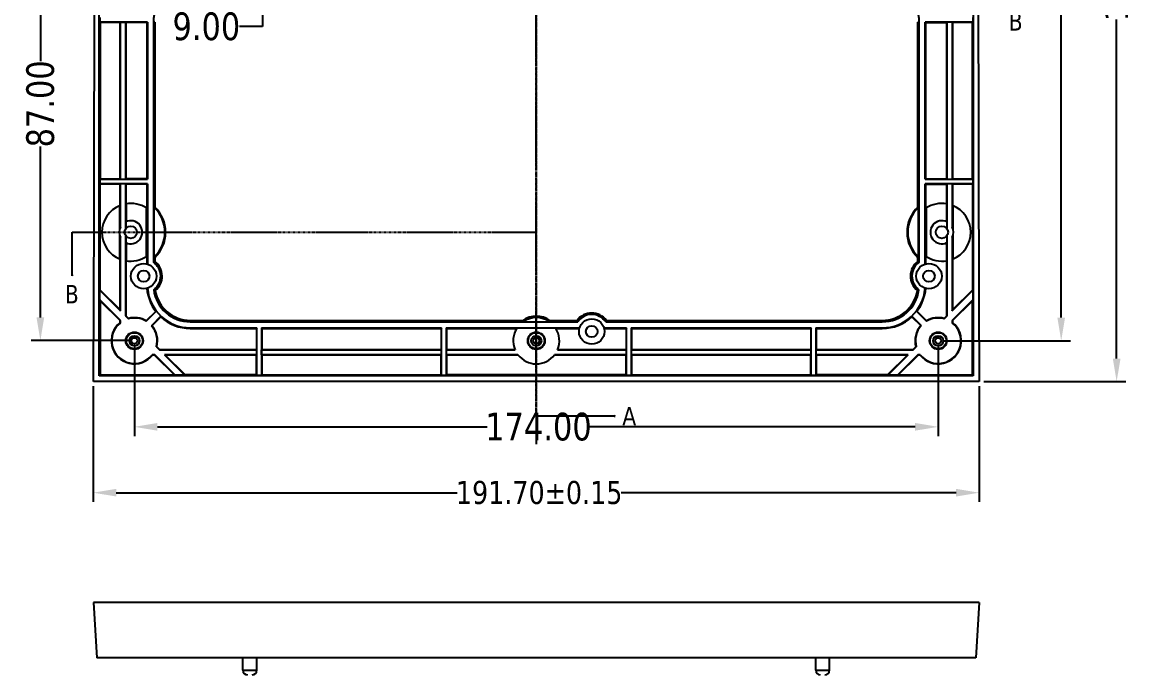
# Model space of a CAD drawing. Extents: x -1094 to 5067, y -562 to 305.
# Drawn here: x -173.1 to 67.1, y -123.1 to 18.2 of the extents above; entities that cross this region are included whole.
import ezdxf

# ---------------------------------------------------------------- set-up
doc = ezdxf.new("R2010")
doc.units = 0
doc.header["$LTSCALE"] = 1.21
doc.header["$MEASUREMENT"] = 0
doc.header["$PDMODE"] = 3
doc.header["$PDSIZE"] = 0.3125
doc.linetypes.add('CENTER', pattern=[0.6, 0.375, -0.075, 0.075, -0.075])
doc.linetypes.add('PHANTOM', pattern=[0.8, 0.45, -0.05, 0.1, -0.05, 0.1, -0.05])
doc.layers.get('0').update_dxf_attribs({"linetype": 'CONTINUOUS'})
doc.layers.get('Defpoints').update_dxf_attribs({"linetype": 'CONTINUOUS'})
doc.layers.add('DEFAULT_3', color=7, linetype='PHANTOM')
doc.layers.add('轮廓线', color=7, linetype='CONTINUOUS', lineweight=30)
doc.styles.get("Standard").update_dxf_attribs({"font": 'verdana.ttf', "width": 0.8})
doc.dimstyles.get("Standard").update_dxf_attribs({"dimtxt": 0.15625, "dimasz": 0.1875, "dimexe": 0.125, "dimexo": 0.0625, "dimgap": 0.09, "dimtad": 0, "dimtih": 1, "dimtoh": 1, "dimzin": 4, "dimdsep": 46, "dimtxsty": 'Standard', "dimblk": 'CLOSED', "dimblk1": 'CLOSED', "dimblk2": 'CLOSED', "dimcen": 0.09, "dimadec": 0, "dimazin": 1, "dimtp": 0.01, "dimtm": 0.01, "dimtfac": 1, "dimtofl": 0, "dimtmove": 0, "dimatfit": 3, "dimldrblk": 'CLOSED', "dimfxl": 0, "dimtolj": 1, "dimtzin": 4, "dimarcsym": 0})

# ---------------------------------------------------------------- blocks, each defined once
blk = doc.blocks.new('*D2')
at = {"layer": 'Defpoints', "color": 0, "transparency": 16777216}
for p in [(-157.75, -59.62), (34.05, -59.62), (34.05, -83.68)]:
    blk.add_point(p, dxfattribs=at)
at = {"layer": '轮廓线', "color": 0, "lineweight": -2, "transparency": 16777216}
for p, q in [((-157.75, -60.62), (-157.75, -85.68)), ((34.05, -60.62), (34.05, -85.68)), ((-152.75, -83.68), (-78.97, -83.68)), ((29.05, -83.68), (-43.44, -83.68))]:
    blk.add_line(p, q, dxfattribs=at)
at = {"layer": '轮廓线', "color": 0, "transparency": 16777216}
for points in [[(-152.75, -82.85), (-152.75, -84.51), (-157.75, -83.68)], [(29.05, -82.85), (29.05, -84.51), (34.05, -83.68)]]:
    blk.add_solid(points, dxfattribs=at)
at = {"layer": '轮廓线', "color": 0, "transparency": 16777216, "insert": (-61.21, -83.68), "char_height": 5, "attachment_point": 5}
blk.add_mtext('\\A1;191.70%%P0.15', dxfattribs=at)
blk = doc.blocks.new('*D3')
at = {"layer": 'Defpoints', "color": 0, "transparency": 16777216}
for p in [(34.05, 132.18), (63.8, 132.18), (34.05, -59.62)]:
    blk.add_point(p, dxfattribs=at)
at = {"layer": '轮廓线', "color": 0, "lineweight": -2, "transparency": 16777216}
for p, q in [((35.05, 132.18), (65.8, 132.18)), ((63.8, 127.18), (63.8, 54.32)), ((63.8, -54.62), (63.8, 18.8)), ((35.05, -59.62), (65.8, -59.62))]:
    blk.add_line(p, q, dxfattribs=at)
at = {"layer": '轮廓线', "color": 0, "transparency": 16777216}
for points in [[(62.97, 127.18), (64.64, 127.18), (63.8, 132.18)], [(62.97, -54.62), (64.64, -54.62), (63.8, -59.62)]]:
    blk.add_solid(points, dxfattribs=at)
at = {"layer": '轮廓线', "color": 0, "transparency": 16777216, "insert": (63.8, 36.56), "char_height": 5, "attachment_point": 5, "rotation": 90}
blk.add_mtext('\\A1;191.70%%P0.15', dxfattribs=at)
blk = doc.blocks.new('*D5')
at = {"layer": 'Defpoints', "color": 0, "transparency": 16777216}
for p in [(-161, 36.28), (-169.18, -50.72), (-148.85, -50.72)]:
    blk.add_point(p, dxfattribs=at)
at = {"layer": '轮廓线', "color": 0, "lineweight": -2, "transparency": 16777216}
for p, q in [((-162, 36.28), (-171.18, 36.28)), ((-169.18, 31.28), (-169.18, 9.81)), ((-169.18, -45.72), (-169.18, -8.73)), ((-149.85, -50.72), (-171.18, -50.72))]:
    blk.add_line(p, q, dxfattribs=at)
at = {"layer": '轮廓线', "color": 0, "transparency": 16777216}
for points in [[(-170.02, 31.28), (-168.35, 31.28), (-169.18, 36.28)], [(-170.02, -45.72), (-168.35, -45.72), (-169.18, -50.72)]]:
    blk.add_solid(points, dxfattribs=at)
at = {"layer": '轮廓线', "color": 0, "transparency": 16777216, "insert": (-169.18, 0.54), "char_height": 6, "attachment_point": 5, "rotation": 90}
blk.add_mtext('\\A1;87.00', dxfattribs=at)
blk = doc.blocks.new('*D266')
at = {"layer": 'Defpoints', "color": 0, "transparency": 16777216}
for p in [(-148.83, -50.77), (25.17, -50.77), (25.17, -69.42)]:
    blk.add_point(p, dxfattribs=at)
at = {"layer": '轮廓线', "color": 0, "lineweight": -2, "transparency": 16777216}
for p, q in [((-148.83, -51.77), (-148.83, -71.42)), ((25.17, -51.77), (25.17, -71.42)), ((-143.83, -69.42), (-72.48, -69.42)), ((20.17, -69.42), (-50.24, -69.42))]:
    blk.add_line(p, q, dxfattribs=at)
at = {"layer": '轮廓线', "color": 0, "transparency": 16777216}
for points in [[(-143.83, -68.58), (-143.83, -70.25), (-148.83, -69.42)], [(20.17, -68.58), (20.17, -70.25), (25.17, -69.42)]]:
    blk.add_solid(points, dxfattribs=at)
at = {"layer": '轮廓线', "color": 0, "transparency": 16777216, "insert": (-61.36, -69.42), "char_height": 6, "attachment_point": 5}
blk.add_mtext('\\A1;174.00', dxfattribs=at)
blk = doc.blocks.new('*D267')
at = {"layer": 'Defpoints', "color": 0, "transparency": 16777216}
for p in [(25.17, 123.23), (25.17, -50.77), (51.8, -50.77)]:
    blk.add_point(p, dxfattribs=at)
at = {"layer": '轮廓线', "color": 0, "lineweight": -2, "transparency": 16777216}
for p, q in [((26.17, 123.23), (53.8, 123.23)), ((51.8, 118.23), (51.8, 47.35)), ((51.8, -45.77), (51.8, 25.11)), ((26.17, -50.77), (53.8, -50.77))]:
    blk.add_line(p, q, dxfattribs=at)
at = {"layer": '轮廓线', "color": 0, "transparency": 16777216}
for points in [[(50.97, 118.23), (52.64, 118.23), (51.8, 123.23)], [(50.97, -45.77), (52.64, -45.77), (51.8, -50.77)]]:
    blk.add_solid(points, dxfattribs=at)
at = {"layer": '轮廓线', "color": 0, "transparency": 16777216, "insert": (51.8, 36.23), "char_height": 6, "attachment_point": 5, "rotation": 90}
blk.add_mtext('\\A1;174.00', dxfattribs=at)
blk = doc.blocks.new('*D268')
at = {"layer": 'Defpoints', "color": 0, "transparency": 16777216}
for p in [(-157.55, 36.28), (-148.85, 27.28), (-121.07, 27.28)]:
    blk.add_point(p, dxfattribs=at)
at = {"layer": '轮廓线', "color": 0, "lineweight": -2, "transparency": 16777216}
for p, q in [((-121.07, 41.28), (-121.07, 46.28)), ((-156.55, 36.28), (-119.07, 36.28)), ((-147.85, 27.28), (-119.07, 27.28)), ((-121.07, 22.28), (-121.07, 17.28)), ((-121.07, 17.28), (-126.07, 17.28))]:
    blk.add_line(p, q, dxfattribs=at)
at = {"layer": '轮廓线', "color": 0, "transparency": 16777216}
for points in [[(-121.9, 41.28), (-120.23, 41.28), (-121.07, 36.28)], [(-121.9, 22.28), (-120.23, 22.28), (-121.07, 27.28)]]:
    blk.add_solid(points, dxfattribs=at)
at = {"layer": '轮廓线', "color": 0, "transparency": 16777216, "insert": (-133.25, 17.28), "char_height": 6, "attachment_point": 5}
blk.add_mtext('\\A1;9.00', dxfattribs=at)
blk = doc.blocks.new('_CLOSED')
at = {"color": 0, "linetype": 'ByBlock'}
for p, q in [((0, 0), (-1, 0.2)), ((-1, 0.2), (-1, -0.2)), ((-1, -0.2), (0, 0)), ((-1, 0), (0, 0))]:
    blk.add_line(p, q, dxfattribs=at)
blk = doc.blocks.new('XSEC_CLOSED')
at = {"color": 0, "linetype": 'ByBlock'}
for p, q in [((0, 0), (-1, 0.2)), ((-1, 0.2), (-1, -0.2)), ((-1, -0.2), (0, 0)), ((-1, 0), (0, 0))]:
    blk.add_line(p, q, dxfattribs=at)

msp = doc.modelspace()

# ---------------------------------------------------------------- linework, layer by layer
at = {"color": 1, "linetype": 'CENTER'}
msp.add_line((-61.826, 145.635), (-61.826, -73.178), dxfattribs=at)
at = {"color": 7, "linetype": 'Continuous'}
for p, q in [((-156.426, -58.372), (-156.426, 130.828)), ((32.774, 130.828), (32.774, -58.372)), ((-156.321, 19.228), (-156.321, 18.228)), ((32.669, 19.228), (32.669, 18.228)), ((-156.321, 18.228), (-156.239, 18.146)), ((-146.026, 18.228), (-156.321, 18.228)), ((-156.239, 18.146), (-156.239, -15.69)), ((-151.941, 18.146), (-156.239, 18.146)), ((-151.869, 18.218), (-151.941, 18.146)), ((-151.941, -15.69), (-151.941, 18.146)), ((-151.869, -15.761), (-151.869, 18.218)), ((-151.869, 18.218), (-150.783, 18.218)), ((-150.783, 18.218), (-150.783, -15.761)), ((-150.783, 18.218), (-150.711, 18.146)), ((-150.711, 18.146), (-150.711, -15.69)), ((-146.149, 18.146), (-150.711, 18.146)), ((-146.149, 18.146), (-146.026, 18.228)), ((-146.149, 18.146), (-146.149, -15.69)), ((-146.026, 18.228), (-146.026, -15.772)), ((-144.726, 18.228), (-144.726, -33.743)), ((-144.412, 18.228), (-144.726, 18.228)), ((-144.412, 18.228), (-144.412, -21.811)), ((21.074, 18.228), (20.76, 18.228)), ((20.76, -21.811), (20.76, 18.228)), ((21.074, -33.743), (21.074, 18.228)), ((32.669, 18.228), (22.374, 18.228)), ((22.497, 18.146), (22.374, 18.228)), ((22.374, -15.772), (22.374, 18.228)), ((22.497, 18.146), (27.059, 18.146)), ((22.497, -15.69), (22.497, 18.146)), ((27.131, 18.218), (27.059, 18.146)), ((27.059, -15.69), (27.059, 18.146)), ((28.217, 18.218), (27.131, 18.218)), ((27.131, -15.761), (27.131, 18.218)), ((28.217, 18.218), (28.289, 18.146)), ((28.217, 18.218), (28.217, -15.761)), ((32.587, 18.146), (28.289, 18.146)), ((28.289, 18.146), (28.289, -15.69)), ((32.669, 18.228), (32.587, 18.146)), ((32.587, -15.69), (32.587, 18.146)), ((-156.321, -15.772), (-156.239, -15.69)), ((-156.321, -15.772), (-156.321, -16.772)), ((-156.321, -15.772), (-146.026, -15.772)), ((-156.321, -16.772), (-156.239, -16.854)), ((-146.026, -16.772), (-156.321, -16.772)), ((-156.239, -15.69), (-151.941, -15.69)), ((-151.869, -15.761), (-151.941, -15.69)), ((-151.869, -16.782), (-151.941, -16.854)), ((-151.869, -26.168), (-151.869, -16.782)), ((-150.783, -15.761), (-150.711, -15.69)), ((-150.783, -16.782), (-150.711, -16.854)), ((-150.783, -16.782), (-150.783, -26.626)), ((-146.149, -15.69), (-150.711, -15.69)), ((-146.149, -15.69), (-146.026, -15.772)), ((-146.149, -16.854), (-146.026, -16.772)), ((-146.026, -16.772), (-146.026, -34.141)), ((22.497, -15.69), (22.374, -15.772)), ((22.374, -15.772), (32.669, -15.772)), ((32.669, -16.772), (22.374, -16.772)), ((22.497, -16.854), (22.374, -16.772)), ((22.374, -34.141), (22.374, -16.772)), ((22.497, -15.69), (27.059, -15.69)), ((27.131, -15.761), (27.059, -15.69)), ((27.131, -16.782), (27.059, -16.854)), ((27.131, -26.626), (27.131, -16.782)), ((28.217, -15.761), (28.289, -15.69)), ((28.217, -16.782), (28.289, -16.854)), ((28.217, -16.782), (28.217, -26.168)), ((28.289, -15.69), (32.587, -15.69)), ((32.669, -15.772), (32.587, -15.69)), ((32.669, -16.772), (32.587, -16.854)), ((32.669, -15.772), (32.669, -16.772)), ((-156.239, -39.814), (-156.239, -16.854)), ((-151.941, -16.854), (-156.239, -16.854)), ((-151.941, -21.466), (-151.941, -16.854)), ((-150.711, -16.854), (-150.711, -21.117)), ((-146.149, -16.854), (-150.711, -16.854)), ((-146.149, -16.854), (-146.149, -22.078)), ((22.497, -16.854), (27.059, -16.854)), ((22.497, -22.078), (22.497, -16.854)), ((27.059, -21.117), (27.059, -16.854)), ((32.587, -16.854), (28.289, -16.854)), ((28.289, -16.854), (28.289, -21.466)), ((32.587, -16.854), (32.587, -39.814)), ((-152.019, -21.498), (-152.019, -26.549)), ((-150.633, -21.103), (-150.633, -24.983)), ((26.981, -21.103), (26.981, -24.983)), ((28.367, -21.498), (28.367, -26.549)), ((-146.267, -22.001), (-146.267, -32.542)), ((-144.565, -32.666), (-144.565, -21.877)), ((20.913, -32.666), (20.913, -21.877)), ((22.615, -32.542), (22.615, -22.001)), ((-150.711, -25.019), (-150.711, -26.512)), ((27.059, -25.019), (27.059, -26.512)), ((-152.019, -27.995), (-152.019, -33.045)), ((-151.869, -44.285), (-151.869, -28.376)), ((-150.783, -27.917), (-150.783, -45.371)), ((-150.711, -28.032), (-150.711, -29.524)), ((27.059, -28.032), (27.059, -29.524)), ((27.131, -45.371), (27.131, -27.917)), ((28.217, -28.376), (28.217, -44.285)), ((28.367, -27.995), (28.367, -33.045)), ((-150.633, -29.56), (-150.633, -33.44)), ((26.981, -29.56), (26.981, -33.44)), ((-151.941, -44.112), (-151.941, -33.077)), ((-150.711, -33.427), (-150.711, -45.341)), ((-146.149, -32.465), (-146.149, -34.106)), ((-144.412, -32.732), (-144.412, -33.582)), ((20.76, -33.582), (20.76, -32.732)), ((22.497, -34.106), (22.497, -32.465)), ((27.059, -45.341), (27.059, -33.427)), ((28.289, -33.077), (28.289, -44.112)), ((-156.311, -39.843), (-156.239, -39.814)), ((-156.311, -39.843), (-151.869, -44.285)), ((-156.311, -41.945), (-156.311, -39.843)), ((-151.941, -44.112), (-156.239, -39.814)), ((28.217, -44.285), (32.659, -39.843)), ((32.587, -39.814), (28.289, -44.112)), ((32.659, -39.843), (32.587, -39.814)), ((32.659, -39.843), (32.659, -41.945)), ((-151.869, -46.387), (-156.311, -41.945)), ((-156.311, -41.945), (-156.239, -42.118)), ((-156.239, -42.118), (-151.941, -46.416)), ((-156.239, -42.118), (-156.239, -58.185)), ((32.659, -41.945), (28.217, -46.387)), ((28.289, -46.416), (32.587, -42.118)), ((32.659, -41.945), (32.587, -42.118)), ((32.587, -58.185), (32.587, -42.118)), ((-151.869, -44.285), (-151.941, -44.112)), ((-150.783, -45.371), (-150.711, -45.341)), ((-150.783, -45.371), (-150.134, -46.02)), ((-150.113, -45.94), (-150.711, -45.341)), ((-144.205, -44.404), (-146.273, -46.472)), ((-146.262, -46.563), (-144.084, -44.385)), ((-143.081, -45.483), (-145.12, -47.522)), ((-145.023, -47.526), (-143.104, -45.608)), ((-144.084, -44.385), (-144.205, -44.404)), ((21.495, -47.493), (19.458, -45.456)), ((19.482, -45.581), (21.396, -47.496)), ((20.457, -44.353), (22.645, -46.542)), ((22.656, -46.452), (20.577, -44.373)), ((27.059, -45.341), (26.461, -45.94)), ((26.482, -46.02), (27.131, -45.371)), ((27.131, -45.371), (27.059, -45.341)), ((28.217, -44.285), (28.289, -44.112)), ((-151.869, -46.387), (-151.941, -46.416)), ((-151.941, -46.86), (-151.941, -46.416)), ((-151.869, -46.895), (-151.869, -46.387)), ((-136.726, -46.357), (-64.766, -46.357)), ((-136.726, -46.357), (-136.726, -46.672)), ((-136.726, -46.672), (-52.855, -46.672)), ((-136.726, -47.972), (-122.326, -47.972)), ((-136.726, -47.972), (-136.726, -48.095)), ((-122.326, -47.972), (-122.408, -48.095)), ((-122.326, -58.267), (-122.326, -47.972)), ((-121.326, -47.972), (-121.244, -48.095)), ((-121.326, -47.972), (-82.326, -47.972)), ((-121.326, -47.972), (-121.326, -58.267)), ((-82.326, -47.972), (-82.408, -48.095)), ((-82.326, -58.267), (-82.326, -47.972)), ((-81.326, -47.972), (-52.457, -47.972)), ((-81.326, -47.972), (-81.244, -48.095)), ((-81.326, -47.972), (-81.326, -58.267)), ((-58.886, -46.357), (-53.015, -46.357)), ((-47.195, -47.972), (-42.326, -47.972)), ((-46.797, -46.672), (13.074, -46.672)), ((-46.637, -46.357), (13.074, -46.357)), ((-42.326, -47.972), (-42.408, -48.095)), ((-42.326, -58.267), (-42.326, -47.972)), ((-41.326, -47.972), (-2.326, -47.972)), ((-41.326, -47.972), (-41.244, -48.095)), ((-41.326, -47.972), (-41.326, -58.267)), ((-2.326, -47.972), (-2.408, -48.095)), ((-2.326, -58.267), (-2.326, -47.972)), ((-1.326, -47.972), (13.074, -47.972)), ((-1.326, -47.972), (-1.244, -48.095)), ((-1.326, -47.972), (-1.326, -58.267)), ((13.074, -46.672), (13.074, -46.357)), ((13.074, -48.095), (13.074, -47.972)), ((28.217, -46.387), (28.289, -46.416)), ((28.217, -46.387), (28.217, -46.895)), ((28.289, -46.416), (28.289, -46.86)), ((-136.726, -48.095), (-122.408, -48.095)), ((-122.408, -48.095), (-122.408, -52.657)), ((-121.244, -48.095), (-82.408, -48.095)), ((-121.244, -48.095), (-121.244, -52.657)), ((-82.408, -48.095), (-82.408, -52.657)), ((-81.244, -48.095), (-66.049, -48.095)), ((-81.244, -48.095), (-81.244, -52.657)), ((-57.603, -48.095), (-52.491, -48.095)), ((-47.161, -48.095), (-42.408, -48.095)), ((-42.408, -48.095), (-42.408, -52.657)), ((-41.244, -48.095), (-2.408, -48.095)), ((-41.244, -48.095), (-41.244, -52.657)), ((-2.408, -48.095), (-2.408, -52.657)), ((-1.244, -48.095), (13.074, -48.095)), ((-1.244, -48.095), (-1.244, -52.657)), ((-144.074, -52.08), (-143.425, -52.729)), ((-143.396, -52.657), (-143.994, -52.058)), ((-143.425, -52.729), (-143.396, -52.657)), ((-143.425, -52.729), (-122.336, -52.729)), ((-143.396, -52.657), (-122.408, -52.657)), ((-122.336, -52.729), (-122.408, -52.657)), ((-121.315, -52.729), (-121.244, -52.657)), ((-121.315, -52.729), (-82.336, -52.729)), ((-121.315, -53.815), (-121.315, -52.729)), ((-121.244, -52.657), (-82.408, -52.657)), ((-82.336, -52.729), (-82.408, -52.657)), ((-81.315, -52.729), (-81.244, -52.657)), ((-81.315, -52.729), (-66.427, -52.729)), ((-81.244, -52.657), (-66.457, -52.657)), ((-57.225, -52.729), (-42.336, -52.729)), ((-57.195, -52.657), (-42.408, -52.657)), ((-42.336, -52.729), (-42.408, -52.657)), ((-41.315, -52.729), (-41.244, -52.657)), ((-41.315, -52.729), (-2.336, -52.729)), ((-41.244, -52.657), (-2.408, -52.657)), ((-2.336, -52.729), (-2.408, -52.657)), ((-1.315, -52.729), (-1.244, -52.657)), ((-1.315, -52.729), (19.773, -52.729)), ((-1.244, -52.657), (19.744, -52.657)), ((20.342, -52.058), (19.744, -52.657)), ((19.773, -52.729), (19.744, -52.657)), ((19.773, -52.729), (20.422, -52.08)), ((-144.441, -53.815), (-144.949, -53.815)), ((-144.471, -53.886), (-144.915, -53.886)), ((-144.441, -53.815), (-144.471, -53.886)), ((-144.471, -53.886), (-140.172, -58.185)), ((-139.999, -58.256), (-144.441, -53.815)), ((-142.339, -53.815), (-137.898, -58.256)), ((-142.339, -53.815), (-142.166, -53.886)), ((-122.336, -53.815), (-142.339, -53.815)), ((-137.868, -58.185), (-142.166, -53.886)), ((-122.408, -53.886), (-142.166, -53.886)), ((-122.336, -53.815), (-122.408, -53.886)), ((-122.408, -58.185), (-122.408, -53.886)), ((-121.315, -53.815), (-121.244, -53.886)), ((-82.336, -53.815), (-121.315, -53.815)), ((-82.408, -53.886), (-121.244, -53.886)), ((-121.244, -53.886), (-121.244, -58.185)), ((-82.336, -53.815), (-82.408, -53.886)), ((-82.408, -58.185), (-82.408, -53.886)), ((-65.793, -53.815), (-81.315, -53.815)), ((-81.315, -53.815), (-81.244, -53.886)), ((-65.737, -53.886), (-81.244, -53.886)), ((-81.244, -53.886), (-81.244, -58.185)), ((-42.408, -53.886), (-57.915, -53.886)), ((-42.336, -53.815), (-57.859, -53.815)), ((-42.336, -53.815), (-42.408, -53.886)), ((-42.408, -58.185), (-42.408, -53.886)), ((-2.336, -53.815), (-41.315, -53.815)), ((-41.315, -53.815), (-41.244, -53.886)), ((-2.408, -53.886), (-41.244, -53.886)), ((-41.244, -53.886), (-41.244, -58.185)), ((-2.336, -53.815), (-2.408, -53.886)), ((-2.408, -58.185), (-2.408, -53.886)), ((18.687, -53.815), (-1.315, -53.815)), ((-1.315, -53.815), (-1.244, -53.886)), ((18.515, -53.886), (-1.244, -53.886)), ((-1.244, -53.886), (-1.244, -58.185)), ((18.515, -53.886), (14.216, -58.185)), ((14.246, -58.256), (18.687, -53.815)), ((20.789, -53.815), (16.347, -58.256)), ((16.52, -58.185), (20.819, -53.886)), ((18.687, -53.815), (18.515, -53.886)), ((21.297, -53.815), (20.789, -53.815)), ((20.789, -53.815), (20.819, -53.886)), ((21.263, -53.886), (20.819, -53.886)), ((34.049, -59.621), (-157.676, -59.621)), ((-156.239, -58.185), (-156.426, -58.372)), ((32.774, -58.372), (-156.426, -58.372)), ((-156.239, -58.185), (-140.172, -58.185)), ((-139.999, -58.256), (-140.172, -58.185)), ((-137.898, -58.256), (-139.999, -58.256)), ((-137.898, -58.256), (-137.868, -58.185)), ((-122.408, -58.185), (-137.868, -58.185)), ((-122.326, -58.267), (-122.408, -58.185)), ((-121.326, -58.267), (-122.326, -58.267)), ((-121.326, -58.267), (-121.244, -58.185)), ((-121.244, -58.185), (-82.408, -58.185)), ((-82.326, -58.267), (-82.408, -58.185)), ((-81.326, -58.267), (-82.326, -58.267)), ((-81.326, -58.267), (-81.244, -58.185)), ((-42.408, -58.185), (-81.244, -58.185)), ((-42.326, -58.267), (-42.408, -58.185)), ((-41.326, -58.267), (-42.326, -58.267)), ((-41.326, -58.267), (-41.244, -58.185)), ((-41.244, -58.185), (-2.408, -58.185)), ((-2.326, -58.267), (-2.408, -58.185)), ((-1.326, -58.267), (-2.326, -58.267)), ((-1.326, -58.267), (-1.244, -58.185)), ((14.216, -58.185), (-1.244, -58.185)), ((14.246, -58.256), (14.216, -58.185)), ((16.347, -58.256), (14.246, -58.256)), ((16.347, -58.256), (16.52, -58.185)), ((16.52, -58.185), (32.587, -58.185)), ((32.587, -58.185), (32.774, -58.372)), ((-157.701, -107.481), (-156.964, -119.481)), ((34.024, -107.481), (-157.701, -107.481)), ((34.024, -107.481), (33.287, -119.481)), ((33.287, -119.481), (-156.964, -119.481)), ((-125.351, -122.131), (-125.351, -119.481)), ((-122.351, -122.131), (-122.351, -119.481)), ((-1.351, -122.131), (-1.351, -119.481)), ((1.649, -122.131), (1.649, -119.481)), ((-125.351, -122.131), (-122.351, -122.131)), ((-1.351, -122.131), (1.649, -122.131))]:
    msp.add_line(p, q, dxfattribs=at)
for centre, radius in [((-149.626, -27.272), 1.325), ((25.974, -27.272), 1.325), ((-146.826, -36.772), 2.75), ((-146.826, -36.772), 1.25), ((23.174, -36.772), 2.75), ((23.174, -36.772), 1.25), ((-49.826, -48.772), 2.75), ((-49.826, -48.772), 1.25), ((-148.826, -50.772), 1.865), ((-148.826, -50.772), 1.75), ((-148.826, -50.772), 1.1), ((-148.826, -50.772), 0.65), ((-61.826, -50.772), 1.865), ((-61.826, -50.772), 1.75), ((-61.826, -50.772), 1.1), ((-61.826, -50.772), 0.65), ((25.174, -50.772), 1.865), ((25.174, -50.772), 1.75), ((25.174, -50.772), 1.1), ((25.174, -50.772), 0.65)]:
    msp.add_circle(centre, radius, dxfattribs=at)
for centre, radius, start, end in [((-23009.916, 36.228), 22852.441, 359.7596838, 0.2403162), ((22886.264, 36.228), 22852.416, 179.7596836, 180.2403164), ((-136.726, 18.228), 8, 90, 180), ((13.074, 18.228), 8, 0, 90), ((-149.626, -27.272), 6.25, 111.73637, 248.26363), ((-149.626, -27.272), 6.25, 56.20006, 100.00089), ((25.974, -27.272), 6.25, 79.99911, 123.79994), ((25.974, -27.272), 6.25, 291.73637, 68.26363), ((-129.543, -56.571), 37.806, 113.15919, 113.4127), ((-149.626, -27.272), 7.396, 313.1733, 46.8267), ((-149.626, -27.272), 7.55, 313.68032, 46.31968), ((25.974, -27.272), 7.55, 133.68032, 226.31968), ((25.974, -27.272), 7.396, 133.1733, 226.8267), ((5.891, -56.571), 37.806, 66.5873, 66.84081), ((-149.626, -27.272), 2.5, 153.79325, 206.20675), ((-149.626, -27.272), 2.5, 244.26823, 115.73177), ((25.974, -27.272), 2.5, 64.26823, 295.73177), ((25.974, -27.272), 2.5, 333.79325, 26.20675), ((-149.626, -27.272), 6.25, 259.99911, 303.79994), ((-136.89, -48.718), 16.901, 116.42472, 117.62074), ((-129.543, 2.028), 37.806, 246.5873, 246.84081), ((-146.826, -36.772), 4, 308.87971, 52.87387), ((23.174, -36.772), 4, 127.12613, 231.12029), ((5.891, 2.028), 37.806, 293.15919, 293.4127), ((13.238, -48.718), 16.901, 62.37926, 63.57528), ((25.974, -27.272), 6.25, 236.20006, 280.00089), ((-146.826, -36.772), 3.686, 306.12375, 55.26598), ((23.174, -36.772), 3.686, 124.73402, 233.87625), ((-136.726, -38.672), 9.423, 184.61067, 217.47041), ((-136.726, -38.672), 9.3, 184.45481, 270), ((-140.667, -30.385), 10.176, 246.94157, 248.99408), ((-136.726, -38.672), 8, 187.73779, 270), ((-136.726, -38.672), 7.686, 189.0872, 270), ((13.074, -38.672), 9.3, 270, 355.54519), ((13.074, -38.672), 8, 270, 352.26221), ((13.074, -38.672), 7.686, 270, 350.9128), ((13.074, -38.672), 9.423, 322.77149, 355.38933), ((17.015, -30.385), 10.176, 291.00592, 293.05843), ((-136.726, -38.672), 9.423, 227.39886, 270), ((-61.826, -50.772), 5.304, 56.33428, 123.66572), ((-49.826, -48.772), 4, 37.12613, 142.87387), ((-49.826, -48.772), 3.686, 34.73402, 145.26598), ((13.074, -38.672), 9.423, 270, 312.84107), ((-148.826, -50.772), 5, 128.52973, 321.47027), ((-148.826, -50.772), 4.928, 128.12968, 321.87032), ((-148.826, -50.772), 4.928, 58.65178, 105.39128), ((-148.826, -50.772), 5, 59.29761, 104.91278), ((-162.269, -48.479), 16.122, 6.82647, 7.14939), ((-148.826, -50.772), 4.928, 344.60872, 41.24426), ((-148.826, -50.772), 5, 345.08722, 40.47565), ((-61.826, -50.772), 5, 146.16139, 203.04144), ((-31.218, -36.21), 35.049, 196.82903, 197.34862), ((-61.826, -50.772), 5, 55.29509, 124.70491), ((-92.434, -36.21), 35.049, 342.65138, 343.17097), ((-61.826, -50.772), 5, 336.95856, 33.83861), ((-37.88, -38.836), 16.901, 206.42472, 207.62074), ((-61.772, -38.836), 16.901, 332.37926, 333.57528), ((25.174, -50.772), 5, 139.07124, 194.91278), ((25.174, -50.772), 4.928, 138.29647, 195.39128), ((25.174, -50.772), 5, 218.52973, 51.47027), ((25.174, -50.772), 4.928, 218.12968, 51.87032), ((21.912, -62.002), 14.515, 91.64894, 92.03632), ((25.174, -50.772), 4.928, 74.60872, 120.87603), ((25.174, -50.772), 5, 75.08722, 120.23562), ((-61.826, -50.772), 5, 217.48857, 322.51143), ((-124.351, -122.131), 1, 180.00361, 269.99555), ((-123.351, -122.131), 1, 270.00445, 359.99711), ((-0.351, -122.131), 1, 180.00289, 269.99555), ((0.649, -122.131), 1, 270.00445, 359.99711)]:
    msp.add_arc(centre, radius, start, end, dxfattribs=at)
for points, knots in [([(-151.869, -46.895), (-151.876, -46.892), (-151.883, -46.881), (-151.9, -46.876), (-151.921, -46.881), (-151.931, -46.865), (-151.941, -46.86)], [0, 0, 0, 0, 0.2739108, 0.4450673, 0.608921, 1, 1, 1, 1]), ([(-150.134, -46.02), (-150.132, -46.012), (-150.136, -45.999), (-150.129, -45.981), (-150.107, -45.972), (-150.116, -45.951), (-150.113, -45.94)], [0, 0, 0, 0, 0.2829694, 0.4471329, 0.6030874, 1, 1, 1, 1]), ([(26.482, -46.02), (26.48, -46.012), (26.484, -45.999), (26.476, -45.982), (26.456, -45.971), (26.464, -45.951), (26.461, -45.94)], [0, 0, 0, 0, 0.2810693, 0.447288, 0.6036521, 1, 1, 1, 1]), ([(-144.074, -52.08), (-144.066, -52.078), (-144.053, -52.081), (-144.036, -52.074), (-144.025, -52.054), (-144.005, -52.061), (-143.994, -52.058)], [0, 0, 0, 0, 0.2810693, 0.447288, 0.6036521, 1, 1, 1, 1]), ([(21.297, -53.815), (21.294, -53.821), (21.284, -53.829), (21.278, -53.846), (21.284, -53.866), (21.267, -53.877), (21.263, -53.886)], [0, 0, 0, 0, 0.2739108, 0.4450673, 0.608921, 1, 1, 1, 1])]:
    msp.add_open_spline(points, degree=3, knots=knots, dxfattribs=at)
at = {"layer": 'DEFAULT_3', "color": 7, "linetype": 'PHANTOM'}
for p, q in [((-61.826, -67.072), (-61.826, 36.228)), ((-162.289, -27.272), (-61.826, -27.272))]:
    msp.add_line(p, q, dxfattribs=at)

# ---------------------------------------------------------------- texts
at = {"color": 7, "linetype": 'Continuous', "char_height": 3.969, "width": 3.175, "attachment_point": 1}
for s, insert in [('B', (40.453, 20.385)), ('B', (-163.877, -38.696)), ('A', (-43.197, -65.088))]:
    msp.add_mtext(s, dxfattribs=dict(at, insert=insert))

# ---------------------------------------------------------------- dimensions: what is measured, and where the dimension line sits
at = {"layer": '轮廓线'}
dim = msp.add_linear_dim(base=(63.803, 132.179), p1=(34.049, -59.621), p2=(34.049, 132.179), angle=90, text='191.70%%P0.15', dimstyle='Standard', override={"dimtxt": 5, "dimasz": 5, "dimexe": 2, "dimexo": 1, "dimtih": 0, "dimzin": 0, "dimcen": 0, "dimazin": 0, "dimtp": 0, "dimtm": 0, "dimtzin": 0, "dimarcsym": 2}, dxfattribs=at)
dim.commit()
dim.dimension.update_dxf_attribs({"geometry": '*D3', "text_midpoint": (63.803, 36.56), "dimtype": 160})
for base, p1, p2, picture, middle in [((51.803, -50.772), (25.174, 123.228), (25.174, -50.772), '*D267', (51.803, 36.228)), ((-121.066, 27.279), (-157.55, 36.279), (-148.851, 27.279), '*D268', (-133.253, 17.279))]:
    dim = msp.add_linear_dim(base=base, p1=p1, p2=p2, angle=90, dimstyle='Standard', override={"dimtxt": 6, "dimasz": 5, "dimexe": 2, "dimexo": 1, "dimtih": 0, "dimzin": 0, "dimcen": 0, "dimazin": 0, "dimtp": 0, "dimtm": 0, "dimtzin": 0, "dimarcsym": 2}, dxfattribs=at)
    dim.commit()
    dim.dimension.update_dxf_attribs({"geometry": picture, "text_midpoint": middle})
dim = msp.add_linear_dim(base=(-169.182, -50.721), p1=(-161.005, 36.279), p2=(-148.851, -50.721), angle=270, dimstyle='Standard', override={"dimtxt": 6, "dimasz": 5, "dimexe": 2, "dimexo": 1, "dimtih": 0, "dimzin": 0, "dimcen": 0, "dimazin": 0, "dimtp": 0, "dimtm": 0, "dimtzin": 0, "dimarcsym": 2}, dxfattribs=at)
dim.commit()
dim.dimension.update_dxf_attribs({"geometry": '*D5', "text_midpoint": (-169.182, 0.536), "dimtype": 160})
dim = msp.add_linear_dim(base=(25.174, -69.416), p1=(-148.826, -50.772), p2=(25.174, -50.772), dimstyle='Standard', override={"dimtxt": 6, "dimasz": 5, "dimexe": 2, "dimexo": 1, "dimtih": 0, "dimzin": 0, "dimcen": 0, "dimazin": 0, "dimtp": 0, "dimtm": 0, "dimtzin": 0, "dimarcsym": 2}, dxfattribs=at)
dim.commit()
dim.dimension.update_dxf_attribs({"geometry": '*D266', "text_midpoint": (-61.36, -69.416), "dimtype": 160})
dim = msp.add_linear_dim(base=(34.049, -83.678), p1=(-157.751, -59.621), p2=(34.049, -59.621), text='191.70%%P0.15', dimstyle='Standard', override={"dimtxt": 5, "dimasz": 5, "dimexe": 2, "dimexo": 1, "dimtih": 0, "dimzin": 0, "dimcen": 0, "dimazin": 0, "dimtp": 0, "dimtm": 0, "dimtzin": 0, "dimarcsym": 2}, dxfattribs=at)
dim.commit()
dim.dimension.update_dxf_attribs({"geometry": '*D2', "text_midpoint": (-61.209, -83.678), "dimtype": 160})

# ---------------------------------------------------------------- leaders
at = {"color": 7, "linetype": 'Continuous'}
for points in [[(-162.289, -36.711), (-162.289, -27.272)], [(-44.784, -67.072), (-61.826, -67.072)]]:
    msp.add_leader(points, dimstyle='Standard', override={"dimtad": 0, "dimldrblk": 'XSEC_CLOSED'}, dxfattribs=at)

doc.saveas('drawing.dxf')
